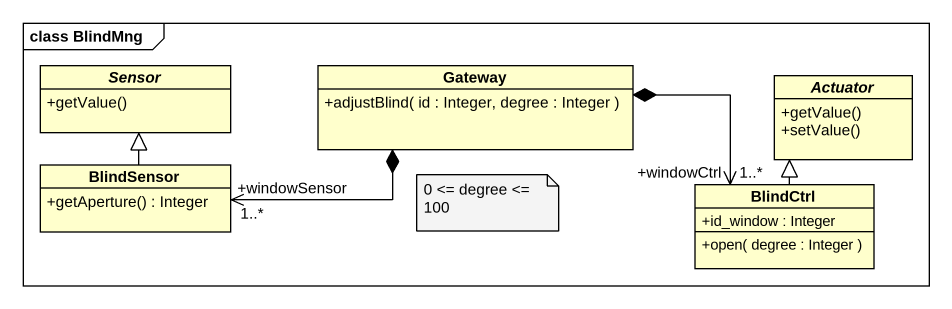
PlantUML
@startuml
mainframe class BlindMng
hide circle
hide empty members
skinparam classAttributeIconSize 0
abstract class Sensor {
  +getValue()
}
class Gateway {
  +adjustBlind( id : Integer, degree : Integer )
}
abstract class Actuator {
  +getValue()
  +setValue()
}
class BlindSensor {
  +getAperture() : Integer
}
class BlindCtrl {
  +id_window : Integer
  +open( degree : Integer )
}
Gateway *-left-> "+windowSensor\n1..*" BlindSensor
Gateway *-right-> "+windowCtrl\n1..*" BlindCtrl
BlindSensor -up-|> Sensor
BlindCtrl -up-|> Actuator
note as N1
  0 <= degree <= 100
end note
@enduml
